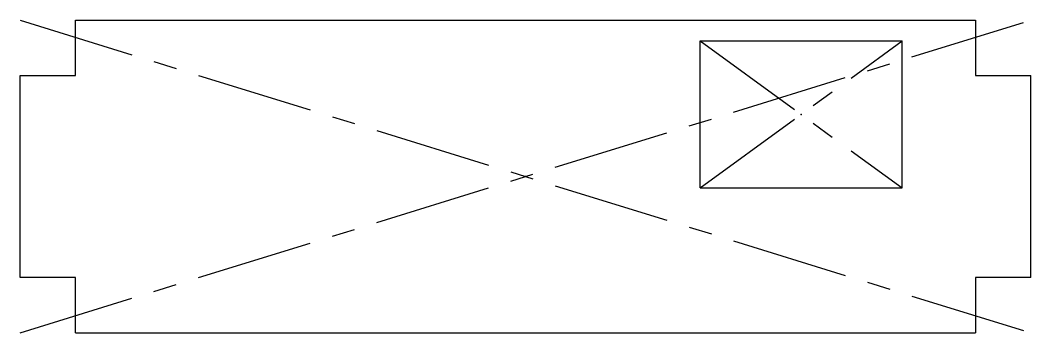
# Model space of a CAD drawing. Header units: millimetres. Extents: x -55 to 55, y -17 to 17.
import ezdxf

# ---------------------------------------------------------------- set-up
doc = ezdxf.new("R2010")
doc.units = ezdxf.units.MM
doc.header["$PDSIZE"] = -1
doc.linetypes.add('CENTERX2', pattern=[20.32, 12.7, -2.54, 2.54, -2.54])

msp = doc.modelspace()

# ---------------------------------------------------------------- linework, layer by layer
at = {"color": 7, "linetype": 'CENTERX2'}
for p, q in [((-55, -17), (55, 17)), ((-55, 17), (55, -17)), ((19, -1.25), (41, 14.75)), ((19, 14.75), (41, -1.25))]:
    msp.add_line(p, q, dxfattribs=at)
at = {"color": 7, "linetype": 'Continuous'}
for p, q in [((-49, 17), (49, 17)), ((-49, 11), (-49, 17)), ((49, 17), (49, 11)), ((19, -1.25), (19, 14.75)), ((19, 14.75), (41, 14.75)), ((41, -1.25), (41, 14.75)), ((-55, 11), (-49, 11)), ((-55, -11), (-55, 11)), ((49, 11), (55, 11)), ((55, -11), (55, 11)), ((19, -1.25), (41, -1.25)), ((-49, -11), (-55, -11)), ((-49, -17), (-49, -11)), ((55, -11), (49, -11)), ((49, -11), (49, -17)), ((-49, -17), (49, -17))]:
    msp.add_line(p, q, dxfattribs=at)
for p in [(30, 6.75), (0, 0)]:
    msp.add_point(p, dxfattribs=at)

doc.saveas('drawing.dxf')
